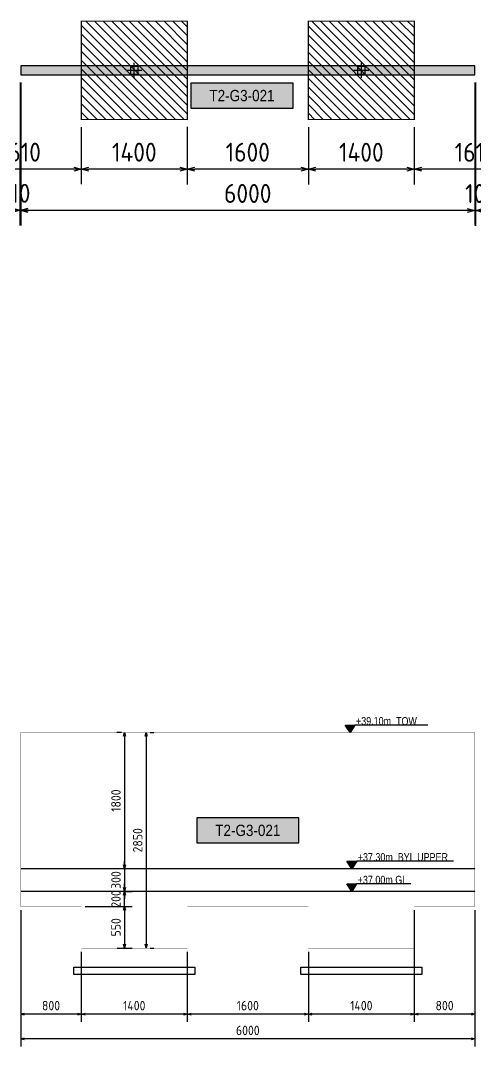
# Model space of a CAD drawing. Header units: centimetres. Extents: x -6122352 to 7132207, y -1694241 to 1947892.
# Drawn here: x 3683621 to 3689632, y 813384 to 826945 of the extents above; entities that cross this region are included whole.
import ezdxf
from ezdxf.enums import TextEntityAlignment as Align

# ---------------------------------------------------------------- set-up
doc = ezdxf.new("R2010")
doc.units = ezdxf.units.CM
doc.header["$MEASUREMENT"] = 0
doc.header["$PDMODE"] = 66
doc.header["$PDSIZE"] = 100
doc.linetypes.add('DASHED2', pattern=[0.375, 0.25, -0.125])
doc.linetypes.add('HIDDEN', pattern=[0.375, 0.25, -0.125])
for name, color, linetype in [('@MI-FOOTINGS', 7, 'Continuous'), ('@MI-TYPE-01', 30, 'Continuous'), ('@MI-TYPE-02', 6, 'Continuous'), ('JML-Dimension', 1, 'Continuous'), ('PANEL-TAGS', 7, 'Continuous'), ('SECTION', 130, 'Continuous')]:
    doc.layers.add(name, color=color, linetype=linetype)
doc.styles.add('PANELTAG_STYLE', font='arial.ttf')
doc.styles.add('Schueco-BEMSTIL', font='isocpeur.ttf', dxfattribs={"width": 0.9})
doc.styles.add('txt-Pisa-std', font='arial.ttf', dxfattribs={"width": 0.8})
doc.dimstyles.new('MI- JWC-TXT-2.5 MM', dxfattribs={"dimscale": 1.5, "dimtxt": 2.5, "dimasz": 1, "dimexe": 2, "dimexo": 1, "dimgap": 1, "dimtad": 1, "dimdec": 0, "dimdsep": 46, "dimtxsty": 'Schueco-BEMSTIL', "dimblk": 'OPEN30', "dimcen": 0, "dimdle": 2, "dimclrd": 140, "dimclre": 8, "dimclrt": 40, "dimadec": 0, "dimazin": 2, "dimtfac": 1, "dimtdec": 0, "dimtix": 1, "dimtmove": 2, "dimatfit": 3, "dimldrblk": 'OPEN', "dimfxl": 2, "dimlwd": -1, "dimlwe": -1, "dimarcsym": 0})

# ---------------------------------------------------------------- blocks, each defined once
blk = doc.blocks.new('T2-FOOTING PLAN')
at = {"layer": '@MI-FOOTINGS', "transparency": 33554679}
h = blk.add_hatch(dxfattribs=at)
h.set_pattern_fill('ANSI31', color=8, scale=650)
h.paths.add_polyline_path([(-700, 650), (700, 650), (700, -650), (-700, -650)])
at = {"layer": '@MI-FOOTINGS', "color": 160, "true_color": 0x3340f0, "const_width": 15}
blk.add_lwpolyline([(-700, 650), (700, 650), (700, -650), (-700, -650)], close=True, dxfattribs=at)
at = {"layer": '@MI-FOOTINGS', "color": 30}
blk.add_point((0, 0), dxfattribs=at)
blk = doc.blocks.new('_Open30')
at = {"color": 0, "linetype": 'ByBlock', "lineweight": -2}
for p, q in [((-1, 0.27), (0, 0)), ((0, 0), (-1, -0.27)), ((0, 0), (-1, 0))]:
    blk.add_line(p, q, dxfattribs=at)
blk = doc.blocks.new('*D1616')
at = {"layer": '@MI-TYPE-02', "color": 8, "transparency": 16777216}
for p, q in [((404469, -148817), (404469, -149575)), ((406079, -148817), (406079, -149575))]:
    blk.add_line(p, q, dxfattribs=at)
at = {"layer": '@MI-TYPE-02', "color": 140, "transparency": 16777216}
blk.add_line((405979, -149375), (404569, -149375), dxfattribs=at)
at = {"layer": 'Defpoints', "color": 0, "transparency": 16777216}
for p in [(404469, -148717), (406079, -148717), (404469, -149375)]:
    blk.add_point(p, dxfattribs=at)
at = {"layer": '@MI-TYPE-02', "color": 140, "transparency": 16777216, "xscale": 100, "yscale": 100, "zscale": 100, "rotation": 180}
blk.add_blockref('_Open30', (404469, -149375), dxfattribs=at)
at = {"layer": '@MI-TYPE-02', "color": 140, "transparency": 16777216, "xscale": 100, "yscale": 100, "zscale": 100}
blk.add_blockref('_Open30', (406079, -149375), dxfattribs=at)
at = {"layer": '@MI-TYPE-02', "color": 40, "transparency": 16777216, "insert": (405274, -149150), "char_height": 250, "attachment_point": 5, "style": 'Schueco-BEMSTIL'}
blk.add_mtext('1610', dxfattribs=at)
blk = doc.blocks.new('_Open')
at = {"color": 0, "linetype": 'ByBlock', "lineweight": -2}
for p, q in [((-1, 0.2), (0, 0)), ((-1, -0.2), (0, 0)), ((0, 0), (-1, 0))]:
    blk.add_line(p, q, dxfattribs=at)
blk = doc.blocks.new('*D1617')
at = {"layer": '@MI-TYPE-02', "color": 8, "transparency": 16777216}
for p, q in [((403069, -148817), (403069, -149575)), ((404469, -148817), (404469, -149575))]:
    blk.add_line(p, q, dxfattribs=at)
at = {"layer": '@MI-TYPE-02', "color": 140, "transparency": 16777216}
blk.add_line((404369, -149375), (403169, -149375), dxfattribs=at)
at = {"layer": 'Defpoints', "color": 0, "transparency": 16777216}
for p in [(403069, -148717), (404469, -148717), (403069, -149375)]:
    blk.add_point(p, dxfattribs=at)
at = {"layer": '@MI-TYPE-02', "color": 140, "transparency": 16777216, "xscale": 100, "yscale": 100, "zscale": 100, "rotation": 180}
blk.add_blockref('_Open30', (403069, -149375), dxfattribs=at)
at = {"layer": '@MI-TYPE-02', "color": 140, "transparency": 16777216, "xscale": 100, "yscale": 100, "zscale": 100}
blk.add_blockref('_Open30', (404469, -149375), dxfattribs=at)
at = {"layer": '@MI-TYPE-02', "color": 40, "transparency": 16777216, "insert": (403769, -149150), "char_height": 250, "attachment_point": 5, "style": 'Schueco-BEMSTIL'}
blk.add_mtext('1400', dxfattribs=at)
blk = doc.blocks.new('*D1618')
at = {"layer": '@MI-TYPE-02', "color": 8, "transparency": 16777216}
for p, q in [((401469, -148817), (401469, -149575)), ((403069, -148817), (403069, -149575))]:
    blk.add_line(p, q, dxfattribs=at)
at = {"layer": '@MI-TYPE-02', "color": 140, "transparency": 16777216}
blk.add_line((402969, -149375), (401569, -149375), dxfattribs=at)
at = {"layer": 'Defpoints', "color": 0, "transparency": 16777216}
for p in [(401469, -148717), (403069, -148717), (401469, -149375)]:
    blk.add_point(p, dxfattribs=at)
at = {"layer": '@MI-TYPE-02', "color": 140, "transparency": 16777216, "xscale": 100, "yscale": 100, "zscale": 100, "rotation": 180}
blk.add_blockref('_Open30', (401469, -149375), dxfattribs=at)
at = {"layer": '@MI-TYPE-02', "color": 140, "transparency": 16777216, "xscale": 100, "yscale": 100, "zscale": 100}
blk.add_blockref('_Open30', (403069, -149375), dxfattribs=at)
at = {"layer": '@MI-TYPE-02', "color": 40, "transparency": 16777216, "insert": (402269, -149150), "char_height": 250, "attachment_point": 5, "style": 'Schueco-BEMSTIL'}
blk.add_mtext('1600', dxfattribs=at)
blk = doc.blocks.new('*D1619')
at = {"layer": '@MI-TYPE-02', "color": 8, "transparency": 16777216}
for p, q in [((400069, -148818), (400069, -149575)), ((401469, -148817), (401469, -149575))]:
    blk.add_line(p, q, dxfattribs=at)
at = {"layer": '@MI-TYPE-02', "color": 140, "transparency": 16777216}
blk.add_line((401369, -149375), (400169, -149375), dxfattribs=at)
at = {"layer": 'Defpoints', "color": 0, "transparency": 16777216}
for p in [(400069, -148718), (401469, -148717), (400069, -149375)]:
    blk.add_point(p, dxfattribs=at)
at = {"layer": '@MI-TYPE-02', "color": 140, "transparency": 16777216, "xscale": 100, "yscale": 100, "zscale": 100, "rotation": 180}
blk.add_blockref('_Open30', (400069, -149375), dxfattribs=at)
at = {"layer": '@MI-TYPE-02', "color": 140, "transparency": 16777216, "xscale": 100, "yscale": 100, "zscale": 100}
blk.add_blockref('_Open30', (401469, -149375), dxfattribs=at)
at = {"layer": '@MI-TYPE-02', "color": 40, "transparency": 16777216, "insert": (400769, -149150), "char_height": 250, "attachment_point": 5, "style": 'Schueco-BEMSTIL'}
blk.add_mtext('1400', dxfattribs=at)
blk = doc.blocks.new('*D1620')
at = {"layer": '@MI-TYPE-02', "color": 8, "transparency": 16777216}
for p, q in [((398459, -148817), (398459, -149575)), ((400069, -148818), (400069, -149575))]:
    blk.add_line(p, q, dxfattribs=at)
at = {"layer": '@MI-TYPE-02', "color": 140, "transparency": 16777216}
blk.add_line((399969, -149375), (398559, -149375), dxfattribs=at)
at = {"layer": 'Defpoints', "color": 0, "transparency": 16777216}
for p in [(398459, -148717), (400069, -148718), (398459, -149375)]:
    blk.add_point(p, dxfattribs=at)
at = {"layer": '@MI-TYPE-02', "color": 140, "transparency": 16777216, "xscale": 100, "yscale": 100, "zscale": 100, "rotation": 180}
blk.add_blockref('_Open30', (398459, -149375), dxfattribs=at)
at = {"layer": '@MI-TYPE-02', "color": 140, "transparency": 16777216, "xscale": 100, "yscale": 100, "zscale": 100}
blk.add_blockref('_Open30', (400069, -149375), dxfattribs=at)
at = {"layer": '@MI-TYPE-02', "color": 40, "transparency": 16777216, "insert": (399264, -149150), "char_height": 250, "attachment_point": 5, "style": 'Schueco-BEMSTIL'}
blk.add_mtext('1610', dxfattribs=at)
blk = doc.blocks.new('*D1641')
at = {"layer": '@MI-TYPE-02', "color": 8, "transparency": 16777216}
for p, q in [((399269, -148228), (399269, -150119)), ((399259, -148229), (399259, -150119))]:
    blk.add_line(p, q, dxfattribs=at)
at = {"layer": '@MI-TYPE-02', "color": 140, "transparency": 16777216}
for p, q in [((399159, -149919), (399059, -149919)), ((399269, -149919), (399259, -149919)), ((399369, -149919), (399469, -149919))]:
    blk.add_line(p, q, dxfattribs=at)
at = {"layer": 'Defpoints', "color": 0, "transparency": 16777216}
for p in [(399259, -148129), (399269, -148128), (399259, -149919)]:
    blk.add_point(p, dxfattribs=at)
at = {"layer": '@MI-TYPE-02', "color": 140, "transparency": 16777216, "xscale": 100, "yscale": 100, "zscale": 100}
blk.add_blockref('_Open30', (399259, -149919), dxfattribs=at)
at = {"layer": '@MI-TYPE-02', "color": 140, "transparency": 16777216, "xscale": 100, "yscale": 100, "zscale": 100, "rotation": 180}
blk.add_blockref('_Open30', (399269, -149919), dxfattribs=at)
at = {"layer": '@MI-TYPE-02', "color": 40, "transparency": 16777216, "insert": (399264, -149694), "char_height": 250, "attachment_point": 5, "style": 'Schueco-BEMSTIL'}
blk.add_mtext('10', dxfattribs=at)
blk = doc.blocks.new('*D1659')
at = {"layer": '@MI-TYPE-02', "color": 8, "transparency": 16777216}
for p, q in [((405269, -148228), (405269, -150120)), ((405279, -148228), (405279, -150120))]:
    blk.add_line(p, q, dxfattribs=at)
at = {"layer": '@MI-TYPE-02', "color": 140, "transparency": 16777216}
for p, q in [((405169, -149920), (405069, -149920)), ((405279, -149920), (405269, -149920)), ((405379, -149920), (405479, -149920))]:
    blk.add_line(p, q, dxfattribs=at)
at = {"layer": 'Defpoints', "color": 0, "transparency": 16777216}
for p in [(405269, -148128), (405279, -148128), (405269, -149920)]:
    blk.add_point(p, dxfattribs=at)
at = {"layer": '@MI-TYPE-02', "color": 140, "transparency": 16777216, "xscale": 100, "yscale": 100, "zscale": 100}
blk.add_blockref('_Open30', (405269, -149920), dxfattribs=at)
at = {"layer": '@MI-TYPE-02', "color": 140, "transparency": 16777216, "xscale": 100, "yscale": 100, "zscale": 100, "rotation": 180}
blk.add_blockref('_Open30', (405279, -149920), dxfattribs=at)
at = {"layer": '@MI-TYPE-02', "color": 40, "transparency": 16777216, "insert": (405274, -149695), "char_height": 250, "attachment_point": 5, "style": 'Schueco-BEMSTIL'}
blk.add_mtext('10', dxfattribs=at)
blk = doc.blocks.new('*D1660')
at = {"layer": '@MI-TYPE-02', "color": 8, "transparency": 16777216}
for p, q in [((399269, -148228), (399269, -150120)), ((405269, -148228), (405269, -150120))]:
    blk.add_line(p, q, dxfattribs=at)
at = {"layer": '@MI-TYPE-02', "color": 140, "transparency": 16777216}
blk.add_line((405169, -149920), (399369, -149920), dxfattribs=at)
at = {"layer": 'Defpoints', "color": 0, "transparency": 16777216}
for p in [(399269, -148128), (405269, -148128), (399269, -149920)]:
    blk.add_point(p, dxfattribs=at)
at = {"layer": '@MI-TYPE-02', "color": 140, "transparency": 16777216, "xscale": 100, "yscale": 100, "zscale": 100, "rotation": 180}
blk.add_blockref('_Open30', (399269, -149920), dxfattribs=at)
at = {"layer": '@MI-TYPE-02', "color": 140, "transparency": 16777216, "xscale": 100, "yscale": 100, "zscale": 100}
blk.add_blockref('_Open30', (405269, -149920), dxfattribs=at)
at = {"layer": '@MI-TYPE-02', "color": 40, "transparency": 16777216, "insert": (402269, -149695), "char_height": 250, "attachment_point": 5, "style": 'Schueco-BEMSTIL'}
blk.add_mtext('6000', dxfattribs=at)
blk = doc.blocks.new('PANELTAG')
at = {"layer": 'PANEL-TAGS', "color": 1}
blk.add_lwpolyline([(-13.5, -3.3), (13.5, -3.3), (13.5, 3.3), (-13.5, 3.3)], close=True, dxfattribs=at)
at = {"layer": 'PANEL-TAGS', "color": 40, "true_color": 0xffd700}
blk.add_solid([(-13.5, -3.3), (13.5, -3.3), (-13.5, 3.3), (13.5, 3.3)], dxfattribs=at)
at = {"layer": 'PANEL-TAGS', "color": 5, "style": 'PANELTAG_STYLE', "width": 0.85}
blk.add_attdef('TAGNO', text='', height=3, dxfattribs=at).set_placement((0, 0), align=Align.MIDDLE)
blk = doc.blocks.new('*D2973')
at = {"layer": '@MI-TYPE-01', "color": 8, "transparency": 16777216}
for p, q in [((3688824, 815184), (3688824, 813711)), ((3689624, 815184), (3689624, 813711))]:
    blk.add_line(p, q, dxfattribs=at)
at = {"layer": '@MI-TYPE-01', "color": 140, "transparency": 16777216}
blk.add_line((3689574, 813811), (3688874, 813811), dxfattribs=at)
at = {"layer": 'Defpoints', "color": 0, "transparency": 16777216}
for p in [(3688824, 815234), (3689624, 815234), (3688824, 813811)]:
    blk.add_point(p, dxfattribs=at)
at = {"layer": '@MI-TYPE-01', "color": 140, "transparency": 16777216, "xscale": 50, "yscale": 50, "zscale": 50, "rotation": 180}
blk.add_blockref('_Open30', (3688824, 813811), dxfattribs=at)
at = {"layer": '@MI-TYPE-01', "color": 140, "transparency": 16777216, "xscale": 50, "yscale": 50, "zscale": 50}
blk.add_blockref('_Open30', (3689624, 813811), dxfattribs=at)
at = {"layer": '@MI-TYPE-01', "color": 40, "transparency": 16777216, "insert": (3689224, 813924), "char_height": 125, "attachment_point": 5, "style": 'Schueco-BEMSTIL'}
blk.add_mtext('800', dxfattribs=at)
blk = doc.blocks.new('*D2974')
at = {"layer": '@MI-TYPE-01', "color": 8, "transparency": 16777216}
for p, q in [((3688824, 815184), (3688824, 813711)), ((3687424, 814634), (3687424, 813711))]:
    blk.add_line(p, q, dxfattribs=at)
at = {"layer": '@MI-TYPE-01', "color": 140, "transparency": 16777216}
blk.add_line((3688774, 813811), (3687474, 813811), dxfattribs=at)
at = {"layer": 'Defpoints', "color": 0, "transparency": 16777216}
for p in [(3688824, 815234), (3687424, 814684), (3687424, 813811)]:
    blk.add_point(p, dxfattribs=at)
at = {"layer": '@MI-TYPE-01', "color": 140, "transparency": 16777216, "xscale": 50, "yscale": 50, "zscale": 50, "rotation": 180}
blk.add_blockref('_Open30', (3687424, 813811), dxfattribs=at)
at = {"layer": '@MI-TYPE-01', "color": 140, "transparency": 16777216, "xscale": 50, "yscale": 50, "zscale": 50}
blk.add_blockref('_Open30', (3688824, 813811), dxfattribs=at)
at = {"layer": '@MI-TYPE-01', "color": 40, "transparency": 16777216, "insert": (3688124, 813924), "char_height": 125, "attachment_point": 5, "style": 'Schueco-BEMSTIL'}
blk.add_mtext('1400', dxfattribs=at)
blk = doc.blocks.new('*D2975')
at = {"layer": '@MI-TYPE-01', "color": 8, "transparency": 16777216}
for p, q in [((3685824, 814634), (3685824, 813711)), ((3687424, 814634), (3687424, 813711))]:
    blk.add_line(p, q, dxfattribs=at)
at = {"layer": '@MI-TYPE-01', "color": 140, "transparency": 16777216}
blk.add_line((3687374, 813811), (3685874, 813811), dxfattribs=at)
at = {"layer": 'Defpoints', "color": 0, "transparency": 16777216}
for p in [(3685824, 814684), (3687424, 814684), (3685824, 813811)]:
    blk.add_point(p, dxfattribs=at)
at = {"layer": '@MI-TYPE-01', "color": 140, "transparency": 16777216, "xscale": 50, "yscale": 50, "zscale": 50, "rotation": 180}
blk.add_blockref('_Open30', (3685824, 813811), dxfattribs=at)
at = {"layer": '@MI-TYPE-01', "color": 140, "transparency": 16777216, "xscale": 50, "yscale": 50, "zscale": 50}
blk.add_blockref('_Open30', (3687424, 813811), dxfattribs=at)
at = {"layer": '@MI-TYPE-01', "color": 40, "transparency": 16777216, "insert": (3686624, 813924), "char_height": 125, "attachment_point": 5, "style": 'Schueco-BEMSTIL'}
blk.add_mtext('1600', dxfattribs=at)
blk = doc.blocks.new('*D2976')
at = {"layer": '@MI-TYPE-01', "color": 8, "transparency": 16777216}
for p, q in [((3684424, 814634), (3684424, 813711)), ((3685824, 814634), (3685824, 813711))]:
    blk.add_line(p, q, dxfattribs=at)
at = {"layer": '@MI-TYPE-01', "color": 140, "transparency": 16777216}
blk.add_line((3685774, 813811), (3684474, 813811), dxfattribs=at)
at = {"layer": 'Defpoints', "color": 0, "transparency": 16777216}
for p in [(3684424, 814684), (3685824, 814684), (3684424, 813811)]:
    blk.add_point(p, dxfattribs=at)
at = {"layer": '@MI-TYPE-01', "color": 140, "transparency": 16777216, "xscale": 50, "yscale": 50, "zscale": 50, "rotation": 180}
blk.add_blockref('_Open30', (3684424, 813811), dxfattribs=at)
at = {"layer": '@MI-TYPE-01', "color": 140, "transparency": 16777216, "xscale": 50, "yscale": 50, "zscale": 50}
blk.add_blockref('_Open30', (3685824, 813811), dxfattribs=at)
at = {"layer": '@MI-TYPE-01', "color": 40, "transparency": 16777216, "insert": (3685124, 813924), "char_height": 125, "attachment_point": 5, "style": 'Schueco-BEMSTIL'}
blk.add_mtext('1400', dxfattribs=at)
blk = doc.blocks.new('*D2977')
at = {"layer": '@MI-TYPE-01', "color": 8, "transparency": 16777216}
for p, q in [((3683624, 815184), (3683624, 813711)), ((3684424, 814634), (3684424, 813711))]:
    blk.add_line(p, q, dxfattribs=at)
at = {"layer": '@MI-TYPE-01', "color": 140, "transparency": 16777216}
blk.add_line((3684374, 813811), (3683674, 813811), dxfattribs=at)
at = {"layer": 'Defpoints', "color": 0, "transparency": 16777216}
for p in [(3683624, 815234), (3684424, 814684), (3683624, 813811)]:
    blk.add_point(p, dxfattribs=at)
at = {"layer": '@MI-TYPE-01', "color": 140, "transparency": 16777216, "xscale": 50, "yscale": 50, "zscale": 50, "rotation": 180}
blk.add_blockref('_Open30', (3683624, 813811), dxfattribs=at)
at = {"layer": '@MI-TYPE-01', "color": 140, "transparency": 16777216, "xscale": 50, "yscale": 50, "zscale": 50}
blk.add_blockref('_Open30', (3684424, 813811), dxfattribs=at)
at = {"layer": '@MI-TYPE-01', "color": 40, "transparency": 16777216, "insert": (3684024, 813924), "char_height": 125, "attachment_point": 5, "style": 'Schueco-BEMSTIL'}
blk.add_mtext('800', dxfattribs=at)
blk = doc.blocks.new('*D2978')
at = {"layer": '@MI-TYPE-01', "color": 8, "transparency": 16777216}
for p, q in [((3683624, 815184), (3683624, 813384)), ((3689624, 815184), (3689624, 813384))]:
    blk.add_line(p, q, dxfattribs=at)
at = {"layer": '@MI-TYPE-01', "color": 140, "transparency": 16777216}
blk.add_line((3689574, 813484), (3683674, 813484), dxfattribs=at)
at = {"layer": 'Defpoints', "color": 0, "transparency": 16777216}
for p in [(3683624, 815234), (3689624, 815234), (3683624, 813484)]:
    blk.add_point(p, dxfattribs=at)
at = {"layer": '@MI-TYPE-01', "color": 140, "transparency": 16777216, "xscale": 50, "yscale": 50, "zscale": 50, "rotation": 180}
blk.add_blockref('_Open30', (3683624, 813484), dxfattribs=at)
at = {"layer": '@MI-TYPE-01', "color": 140, "transparency": 16777216, "xscale": 50, "yscale": 50, "zscale": 50}
blk.add_blockref('_Open30', (3689624, 813484), dxfattribs=at)
at = {"layer": '@MI-TYPE-01', "color": 40, "transparency": 16777216, "insert": (3686624, 813596), "char_height": 125, "attachment_point": 5, "style": 'Schueco-BEMSTIL'}
blk.add_mtext('6000', dxfattribs=at)
blk = doc.blocks.new('T2-ELE FT')
at = {"color": 12, "linetype": 'HIDDEN', "ltscale": 5, "const_width": 2}
blk.add_lwpolyline([(30306558, 1676366), (30306558, 1676866), (30307958, 1676866), (30307958, 1676366)], dxfattribs=at)
at = {"color": 12, "ltscale": 20, "const_width": 2}
blk.add_lwpolyline([(30306558, 1676366), (30307958, 1676366), (30307958, 1676116), (30306558, 1676116)], close=True, dxfattribs=at)
at = {"color": 8, "ltscale": 20}
blk.add_lwpolyline([(30306458, 1676116), (30308058, 1676116), (30308058, 1676016), (30306458, 1676016)], close=True, dxfattribs=at)
blk = doc.blocks.new('*D2979')
at = {"layer": '@MI-TYPE-01', "color": 8, "transparency": 16777216}
for p, q in [((3684956, 817534), (3684895, 817534)), ((3684999, 815734), (3684895, 815734))]:
    blk.add_line(p, q, dxfattribs=at)
at = {"layer": '@MI-TYPE-01', "color": 140, "transparency": 16777216}
blk.add_line((3684995, 817484), (3684995, 815784), dxfattribs=at)
at = {"layer": 'Defpoints', "color": 0, "transparency": 16777216}
for p in [(3685006, 817534), (3684995, 815734), (3685049, 815734)]:
    blk.add_point(p, dxfattribs=at)
at = {"layer": '@MI-TYPE-01', "color": 140, "transparency": 16777216, "xscale": 50, "yscale": 50, "zscale": 50}
for p, rotation in [((3684995, 817534), 90), ((3684995, 815734), 270)]:
    blk.add_blockref('_Open30', p, dxfattribs=dict(at, rotation=rotation))
at = {"layer": '@MI-TYPE-01', "color": 40, "transparency": 16777216, "insert": (3684882, 816634), "char_height": 125, "attachment_point": 5, "rotation": 90, "style": 'Schueco-BEMSTIL'}
blk.add_mtext('1800', dxfattribs=at)
blk = doc.blocks.new('*D2970')
at = {"layer": '@MI-TYPE-01', "color": 8, "transparency": 16777216}
for p, q in [((3685332, 817534), (3685383, 817534)), ((3685332, 814684), (3685383, 814684))]:
    blk.add_line(p, q, dxfattribs=at)
at = {"layer": '@MI-TYPE-01', "color": 140, "transparency": 16777216}
blk.add_line((3685283, 817484), (3685283, 814734), dxfattribs=at)
at = {"layer": 'Defpoints', "color": 0, "transparency": 16777216}
for p in [(3685282, 817534), (3685282, 814684), (3685283, 814684)]:
    blk.add_point(p, dxfattribs=at)
at = {"layer": '@MI-TYPE-01', "color": 140, "transparency": 16777216, "xscale": 50, "yscale": 50, "zscale": 50}
for p, rotation in [((3685283, 817534), 90), ((3685283, 814684), 270)]:
    blk.add_blockref('_Open30', p, dxfattribs=dict(at, rotation=rotation))
at = {"layer": '@MI-TYPE-01', "color": 40, "transparency": 16777216, "insert": (3685170, 816109), "char_height": 125, "attachment_point": 5, "rotation": 90, "style": 'Schueco-BEMSTIL'}
blk.add_mtext('2850', dxfattribs=at)
blk = doc.blocks.new('*D2971')
at = {"layer": '@MI-TYPE-01', "color": 8, "transparency": 16777216}
for p, q in [((3684956, 815734), (3684895, 815734)), ((3685003, 815434), (3685095, 815434))]:
    blk.add_line(p, q, dxfattribs=at)
at = {"layer": '@MI-TYPE-01', "color": 140, "transparency": 16777216}
for p, q in [((3684995, 815784), (3684995, 815834)), ((3684995, 815734), (3684995, 815434)), ((3684995, 815384), (3684995, 815334))]:
    blk.add_line(p, q, dxfattribs=at)
at = {"layer": 'Defpoints', "color": 0, "transparency": 16777216}
for p in [(3685006, 815734), (3684953, 815434), (3684995, 815434)]:
    blk.add_point(p, dxfattribs=at)
at = {"layer": '@MI-TYPE-01', "color": 140, "transparency": 16777216, "xscale": 50, "yscale": 50, "zscale": 50}
for p, rotation in [((3684995, 815734), 270), ((3684995, 815434), 90)]:
    blk.add_blockref('_Open30', p, dxfattribs=dict(at, rotation=rotation))
at = {"layer": '@MI-TYPE-01', "color": 40, "transparency": 16777216, "insert": (3684882, 815584), "char_height": 125, "attachment_point": 5, "rotation": 90, "style": 'Schueco-BEMSTIL'}
blk.add_mtext('300', dxfattribs=at)
blk = doc.blocks.new('*D2972')
at = {"layer": '@MI-TYPE-01', "color": 8, "transparency": 16777216}
for p, q in [((3684474, 815234), (3685095, 815234)), ((3684899, 814684), (3685095, 814684))]:
    blk.add_line(p, q, dxfattribs=at)
at = {"layer": '@MI-TYPE-01', "color": 140, "transparency": 16777216}
blk.add_line((3684995, 815184), (3684995, 814734), dxfattribs=at)
at = {"layer": 'Defpoints', "color": 0, "transparency": 16777216}
for p in [(3684424, 815234), (3684849, 814684), (3684995, 814684)]:
    blk.add_point(p, dxfattribs=at)
at = {"layer": '@MI-TYPE-01', "color": 140, "transparency": 16777216, "xscale": 50, "yscale": 50, "zscale": 50}
for p, rotation in [((3684995, 815234), 90), ((3684995, 814684), 270)]:
    blk.add_blockref('_Open30', p, dxfattribs=dict(at, rotation=rotation))
at = {"layer": '@MI-TYPE-01', "color": 40, "transparency": 16777216, "insert": (3684882, 814959), "char_height": 125, "attachment_point": 5, "rotation": 90, "style": 'Schueco-BEMSTIL'}
blk.add_mtext('550', dxfattribs=at)
blk = doc.blocks.new('*U2058')
at = {"layer": 'JML-Dimension'}
h = blk.add_hatch(color=10, dxfattribs=at)
h.dxf.hatch_style = 1
h.paths.add_polyline_path([(0, 0), (-1.54, 2.37), (1.54, 2.37)])
blk.add_line((24.31, 2.37), (1.54, 2.37), dxfattribs=at)
blk.add_lwpolyline([(0, 0), (-1.54, 2.37), (1.54, 2.37), (0, 0)], dxfattribs=at)
at = {"color": 5, "style": 'txt-Pisa-std', "width": 0.8}
blk.add_attdef('+0.0', text='', height=2.5, dxfattribs=at).set_placement((1.87, 2.37), align=Align.BOTTOM_LEFT)
blk = doc.blocks.new('*U2056')
at = {"layer": 'JML-Dimension'}
h = blk.add_hatch(color=10, dxfattribs=at)
h.dxf.hatch_style = 1
h.paths.add_polyline_path([(0, 0), (-1.54, 2.37), (1.54, 2.37)])
blk.add_line((31.81, 2.37), (1.54, 2.37), dxfattribs=at)
blk.add_lwpolyline([(0, 0), (-1.54, 2.37), (1.54, 2.37), (0, 0)], dxfattribs=at)
at = {"color": 5, "style": 'txt-Pisa-std', "width": 0.8}
blk.add_attdef('+0.0', text='', height=2.5, dxfattribs=at).set_placement((1.87, 2.37), align=Align.BOTTOM_LEFT)
blk = doc.blocks.new('*U2214')
at = {"layer": 'JML-Dimension'}
h = blk.add_hatch(color=10, dxfattribs=at)
h.dxf.hatch_style = 1
h.paths.add_polyline_path([(0, 0), (-1.54, 2.37), (1.54, 2.37)])
blk.add_line((18.43, 2.37), (1.54, 2.37), dxfattribs=at)
blk.add_lwpolyline([(0, 0), (-1.54, 2.37), (1.54, 2.37), (0, 0)], dxfattribs=at)
at = {"color": 5, "style": 'txt-Pisa-std', "width": 0.8}
blk.add_attdef('+0.0', text='', height=2.5, dxfattribs=at).set_placement((1.87, 2.37), align=Align.BOTTOM_LEFT)
blk = doc.blocks.new('*D2988')
at = {"layer": '@MI-TYPE-01', "color": 140, "transparency": 16777216}
for p, q in [((3684995, 815484), (3684995, 815534)), ((3684995, 815234), (3684995, 815434)), ((3684995, 815184), (3684995, 815134))]:
    blk.add_line(p, q, dxfattribs=at)
at = {"layer": '@MI-TYPE-01', "color": 8, "transparency": 16777216}
for p, q in [((3685045, 815434), (3685095, 815434)), ((3684474, 815234), (3685095, 815234))]:
    blk.add_line(p, q, dxfattribs=at)
at = {"layer": 'Defpoints', "color": 0, "transparency": 16777216}
for p in [(3684995, 815434), (3684995, 815434), (3684424, 815234)]:
    blk.add_point(p, dxfattribs=at)
at = {"layer": '@MI-TYPE-01', "color": 140, "transparency": 16777216, "xscale": 50, "yscale": 50, "zscale": 50}
for p, rotation in [((3684995, 815434), 270), ((3684995, 815234), 90)]:
    blk.add_blockref('_Open30', p, dxfattribs=dict(at, rotation=rotation))
at = {"layer": '@MI-TYPE-01', "color": 40, "transparency": 16777216, "insert": (3684882, 815334), "char_height": 125, "attachment_point": 5, "rotation": 90, "style": 'Schueco-BEMSTIL'}
blk.add_mtext('200', dxfattribs=at)
blk = doc.blocks.new('G10-REAR PARTITION LEFT EXTD')
at = {"layer": '@MI-TYPE-02'}
h = blk.add_hatch(color=256, dxfattribs=at)
h.dxf.hatch_style = 1
h.paths.add_polyline_path([(18098.2, 60.8), (12098.3, 60.9), (12097.8, -59.1), (18097.8, -59.2)])
blk.add_lwpolyline([(18098.2, 60.8), (12098.3, 60.9), (12097.8, -59.1), (18097.8, -59.2)], close=True, dxfattribs=at)
at = {"layer": '@MI-FOOTINGS', "xscale": -1, "rotation": 0.01015602854542941}
for p in [(13598, 1.8), (16598, 2.3)]:
    blk.add_blockref('T2-FOOTING PLAN', p, dxfattribs=at)
at = {"layer": '@MI-TYPE-02', "color": 0}
for base, p1, p2, picture, middle in [((12087.8, -1849.8), (12097.8, -59.1), (12087.8, -59.9), '*D1641', (12092.8, -1624.8)), ((12097.8, -1850.8), (18097.8, -59.2), (12097.8, -59.1), '*D1660', (15097.8, -1625.8)), ((18097.8, -1850.8), (18107.9, -58.3), (18097.8, -59.2), '*D1659', (18102.8, -1625.8)), ((11288.1, -1306), (12898.1, -648.3), (11288.1, -648.2), '*D1620', (12093.1, -1081)), ((12898.1, -1306), (14298.1, -648.1), (12898.1, -648.3), '*D1619', (13598.1, -1081)), ((14298.1, -1306), (15898.1, -647.8), (14298.1, -648.1), '*D1618', (15098.1, -1081)), ((15898.1, -1306), (17298.1, -647.5), (15898.1, -647.8), '*D1617', (16598.1, -1081)), ((17298.1, -1306), (18908.2, -647.5), (17298.1, -647.5), '*D1616', (18103.2, -1081))]:
    dim = blk.add_linear_dim(base=base, p1=p1, p2=p2, angle=180, dimstyle='MI- JWC-TXT-2.5 MM', dxfattribs=at)
    dim.commit()
    dim.dimension.update_dxf_attribs({"geometry": picture, "text_midpoint": middle, "insert": (-387171.2, 148069.2)})
blk = doc.blocks.new('A$C0fb98823')
at = {"layer": '@MI-TYPE-02', "color": 0, "rotation": 359.9811633183237}
blk.add_blockref('G10-REAR PARTITION LEFT EXTD', (111610.1, -19.1), dxfattribs=at)
at = {"layer": 'PANEL-TAGS'}
ref = blk.add_blockref('PANELTAG', (126630.9, -356.3), dxfattribs=dict(at, xscale=50, yscale=50, zscale=50))
ref.add_attrib('TAGNO', 'T2-G3-021', dxfattribs={"color": 5, "height": 150, "style": 'PANELTAG_STYLE', "width": 0.85}).set_placement((126630.9, -356.3), align=Align.MIDDLE_CENTER)

msp = doc.modelspace()

# ---------------------------------------------------------------- linework, layer by layer
at = {"layer": '@MI-TYPE-01', "const_width": 2.5}
msp.add_lwpolyline([(3689624.25217, 817533.57191), (3683624.25217, 817533.57191), (3683624.25217, 815233.57195), (3684424.25217, 815233.57195), (3684424.25217, 814683.57195), (3685824.25217, 814683.57195), (3685824.25217, 815233.57195), (3687424.25217, 815233.57195), (3687424.25217, 814683.57195), (3688824.25217, 814683.57195), (3688824.25217, 815233.57195), (3689624.25217, 815233.57195)], close=True, dxfattribs=at)
at = {"layer": '@MI-TYPE-02', "color": 160, "linetype": 'DASHED2', "ltscale": 5}
for points in [[(3689629.25217, 815733.57195), (3683624.25217, 815733.57195)], [(3689629.25217, 815433.57195), (3683624.25217, 815433.57195)]]:
    msp.add_lwpolyline(points, dxfattribs=at)

# ---------------------------------------------------------------- block references
at = {"color": 2}
for p in [(-26622133.9094, -861682.30181), (-26619133.9094, -861682.30181)]:
    msp.add_blockref('T2-ELE FT', p, dxfattribs=at)
at = {"layer": '@MI-TYPE-01'}
msp.add_blockref('A$C0fb98823', (3559916.37816, 826309.49803), dxfattribs=at)
at = {"layer": 'PANEL-TAGS'}
ref = msp.add_blockref('PANELTAG', (3686624.25217, 816240.51456), dxfattribs=dict(at, xscale=50, yscale=50, zscale=50))
ref.add_attrib('TAGNO', 'T2-G3-021', dxfattribs={"color": 5, "height": 150, "style": 'PANELTAG_STYLE', "width": 0.85}).set_placement((3686624.25217, 816240.51456), align=Align.MIDDLE_CENTER)
at = {"layer": 'SECTION', "color": 6}
ref = msp.add_blockref('*U2058', (3687974.40173, 817532.08585), dxfattribs=dict(at, xscale=42.30147098076819, yscale=42.30147098076819, zscale=42.30147098076819))
ref.add_attrib('+0.0', '+39.10m  TOW', (3688053.53038, 817632.34292), dxfattribs={"layer": 'JML-Dimension', "color": 5, "height": 105.7536775, "style": 'txt-Pisa-std', "width": 0.8})
ref = msp.add_blockref('*U2056', (3687997.5018, 815733.57195), dxfattribs=dict(at, xscale=42.30147098076819, yscale=42.30147098076819, zscale=42.30147098076819))
ref.add_attrib('+0.0', '+37.30m  BYL UPPER', (3688076.63045, 815833.82902), dxfattribs={"layer": 'JML-Dimension', "color": 5, "height": 105.7536775, "style": 'txt-Pisa-std', "width": 0.8})
ref = msp.add_blockref('*U2214', (3687996.9618, 815433.57195), dxfattribs=dict(at, xscale=42.30147098076819, yscale=42.30147098076819, zscale=42.30147098076819))
ref.add_attrib('+0.0', '+37.00m GL', (3688076.09045, 815533.90115), dxfattribs={"layer": 'JML-Dimension', "color": 5, "height": 105.753677, "style": 'txt-Pisa-std', "width": 0.8})

# ---------------------------------------------------------------- dimensions: what is measured, and where the dimension line sits
at = {"layer": '@MI-TYPE-01'}
for base, p1, p2, picture, middle in [((3684994.51285, 815733.57195), (3685006.35168, 817533.57191), (3685049.15818, 815733.57195), '*D2979', (3684882.01285, 816633.57193)), ((3685282.79509, 814683.57195), (3685282.04666, 817533.57191), (3685282.04666, 814683.57195), '*D2970', (3685170.29509, 816108.57193)), ((3684994.51285, 815433.57195), (3685006.35168, 815733.57195), (3684952.77912, 815433.57195), '*D2971', (3684882.01285, 815583.57195)), ((3684994.51285, 815433.57195), (3684424.25217, 815233.57195), (3684994.51285, 815433.57195), '*D2988', (3684882.01285, 815333.57195)), ((3684994.51285, 814683.57195), (3684424.25217, 815233.57195), (3684848.829, 814683.57195), '*D2972', (3684882.01285, 814958.57195))]:
    dim = msp.add_linear_dim(base=base, p1=p1, p2=p2, angle=90, dimstyle='MI- JWC-TXT-2.5 MM', dxfattribs=at)
    dim.commit()
    dim.dimension.update_dxf_attribs({"geometry": picture, "text_midpoint": middle})
for base, p1, p2, picture, middle in [((3683624.25217, 813811.21948), (3684424.25217, 814683.57195), (3683624.25217, 815233.57195), '*D2977', (3684024.25217, 813811.21948)), ((3683624.25217, 813483.74685), (3689624.25217, 815233.57195), (3683624.25217, 815233.57195), '*D2978', (3686624.25217, 813483.74685)), ((3687424.25217, 813811.21948), (3688824.25217, 815233.57195), (3687424.25217, 814683.57195), '*D2974', (3688124.25217, 813811.21948)), ((3688824.25217, 813811.21948), (3689624.25217, 815233.57195), (3688824.25217, 815233.57195), '*D2973', (3689224.25217, 813811.21948)), ((3684424.25217, 813811.21948), (3685824.25217, 814683.57195), (3684424.25217, 814683.57195), '*D2976', (3685124.25217, 813811.21948)), ((3685824.25217, 813811.21948), (3687424.25217, 814683.57195), (3685824.25217, 814683.57195), '*D2975', (3686624.25217, 813811.21948))]:
    dim = msp.add_linear_dim(base=base, p1=p1, p2=p2, angle=180, dimstyle='MI- JWC-TXT-2.5 MM', dxfattribs=at)
    dim.commit()
    dim.dimension.update_dxf_attribs({"geometry": picture, "text_midpoint": middle, "dimtype": 160})

doc.saveas('drawing.dxf')
